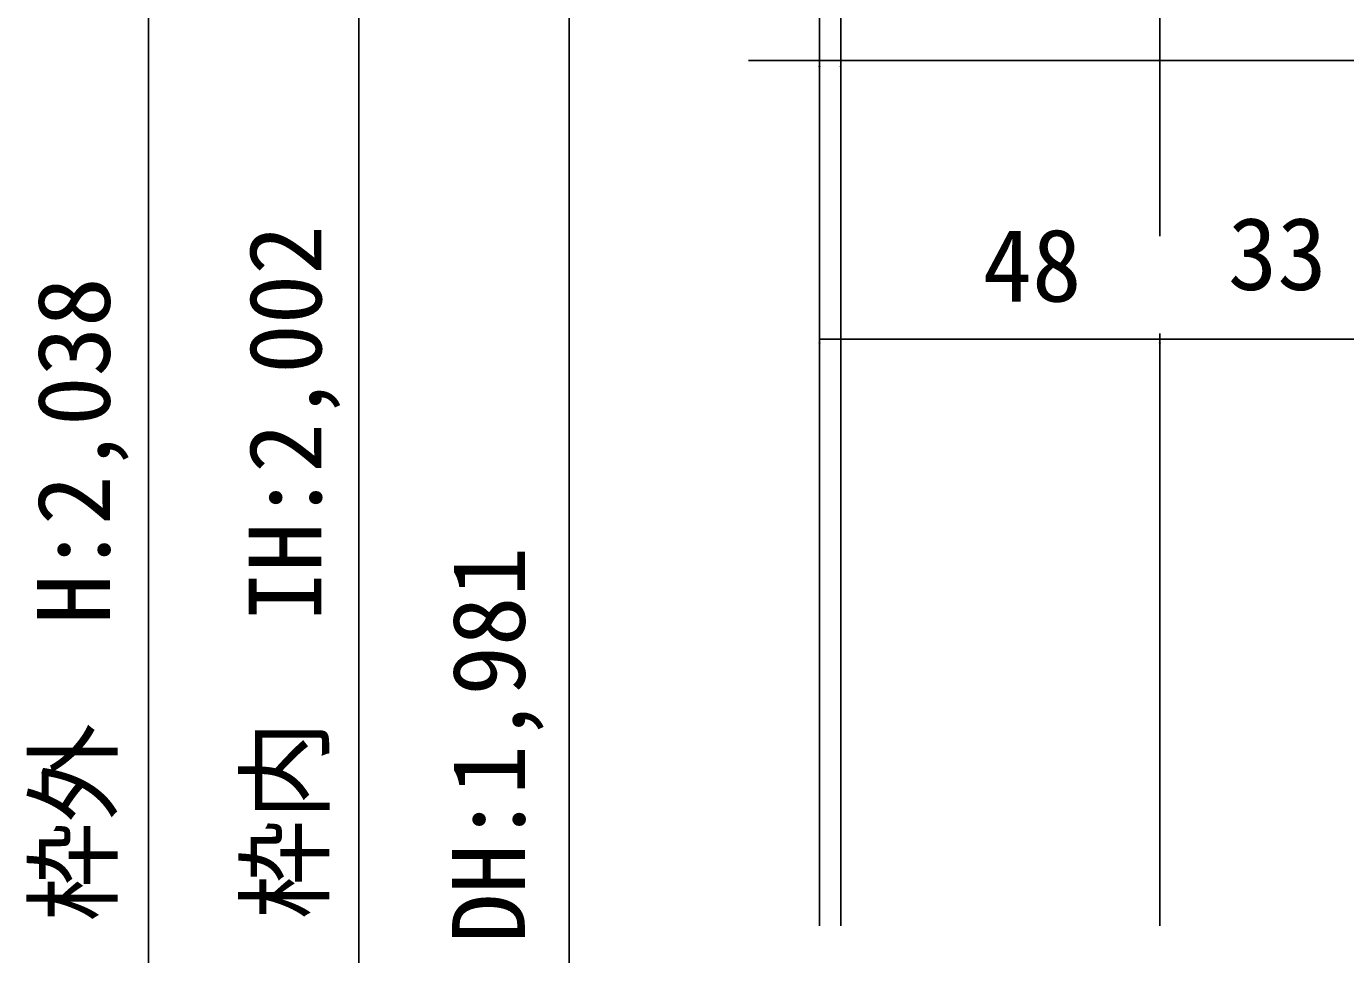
# Model space of a CAD drawing. Units: millimetres, scale not verified. Extents: x -800 to 800, y -554 to 554.
# Drawn here: x -591.5 to -405.4, y 162.5 to 293.3 of the extents above; entities that cross this region are included whole.
import ezdxf
from ezdxf.enums import TextEntityAlignment as Align

# ---------------------------------------------------------------- set-up
doc = ezdxf.new("R2010")
doc.units = ezdxf.units.MM
doc.header["$LTSCALE"] = 4
doc.layers.add('2-0', color=7, linetype='Continuous', lineweight=25)
doc.styles.add('ＭＳ ゴシック', font='')
doc.styles.get('ＭＳ ゴシック').set_extended_font_data('MS Gothic')

msp = doc.modelspace()

# ---------------------------------------------------------------- linework, layer by layer
at = {"layer": '2-0'}
for p, q in [((-574.225, 424.853), (-574.225, 166.551)), ((-544.574, 424.853), (-544.574, 166.551)), ((-479.624, 166.551), (-479.624, 424.853)), ((-476.623, 166.551), (-476.623, 424.853)), ((-514.925, 388.853), (-514.925, 166.55)), ((-431.624, 263.739), (-431.624, 380.554)), ((-489.624, 288.508), (-297.625, 288.508)), ((-479.585, 287.64), (-479.585, 287.636)), ((-476.584, 287.64), (-476.584, 287.636)), ((-431.624, 166.551), (-431.624, 250)), ((-479.624, 249.205), (-307.626, 249.205)), ((-479.585, 248.686), (-479.585, 248.682)), ((-431.584, 248.686), (-431.584, 248.682)), ((-574.225, 166.55), (-574.225, 21.197)), ((-544.574, 166.55), (-544.574, 21.197)), ((-514.925, 166.55), (-514.925, 21.197))]:
    msp.add_line(p, q, dxfattribs=at)
for centre, radius, start, end in [((-479.628, 287.636), 0.0353, 164.31621, 170.33391), ((-479.627, 287.636), 0.0357, 176.86368, 183.13632), ((-479.623, 287.636), 0.0398, 182.98696, 188.83598), ((-479.626, 287.635), 0.0374, 158.61296, 164.3175), ((-479.629, 287.636), 0.0334, 170.33578, 176.68119), ((-479.622, 287.636), 0.0405, 188.83906, 194.52147), ((-479.622, 287.637), 0.0414, 194.52248, 200.03351), ((-479.624, 287.635), 0.0395, 153.18895, 158.61644), ((-479.621, 287.637), 0.0424, 200.03276, 205.384), ((-479.622, 287.634), 0.0415, 147.99327, 153.19382), ((-479.62, 287.637), 0.0432, 205.38184, 210.59811), ((-479.621, 287.633), 0.043, 142.96696, 147.99894), ((-479.619, 287.638), 0.0439, 210.59491, 215.71121), ((-479.62, 287.632), 0.0441, 138.04687, 142.97305), ((-479.619, 287.638), 0.0441, 215.70726, 220.76605), ((-479.619, 287.632), 0.0445, 133.16788, 138.05314), ((-479.619, 287.638), 0.044, 220.7616, 225.81061), ((-479.62, 287.632), 0.0443, 128.26434, 133.17417), ((-479.62, 287.637), 0.0433, 225.80588, 230.89625), ((-479.62, 287.633), 0.0434, 123.27096, 128.2705), ((-479.62, 287.636), 0.0422, 230.89146, 236.07603), ((-479.621, 287.634), 0.0419, 118.12406, 123.27677), ((-479.621, 287.635), 0.0407, 236.07148, 241.40286), ((-479.622, 287.636), 0.04, 112.76352, 118.12918), ((-479.622, 287.634), 0.039, 241.39893, 246.92682), ((-479.623, 287.638), 0.0379, 107.13619, 112.76742), ((-479.623, 287.632), 0.0371, 246.92406, 252.69157), ((-479.623, 287.64), 0.0358, 101.20105, 107.13811), ((-479.623, 287.63), 0.0352, 252.69067, 258.72916), ((-479.624, 287.642), 0.0339, 94.93645, 101.20006), ((-479.624, 287.628), 0.0336, 258.73093, 265.05365), ((-479.624, 287.641), 0.0349, 88.40867, 94.74902), ((-479.624, 287.63), 0.0348, 265.24041, 271.59562), ((-479.624, 287.634), 0.0417, 82.80007, 88.59449), ((-479.624, 287.636), 0.0414, 271.40309, 277.22977), ((-479.623, 287.636), 0.0398, 76.9289, 82.79287), ((-479.623, 287.634), 0.0393, 277.23702, 283.1775), ((-479.623, 287.637), 0.0386, 71.04126, 76.92195), ((-479.623, 287.633), 0.0379, 283.18506, 289.18413), ((-479.623, 287.637), 0.0379, 65.1842, 71.03512), ((-479.623, 287.632), 0.037, 289.1914, 295.19569), ((-479.623, 287.638), 0.0377, 59.39458, 65.17927), ((-479.623, 287.632), 0.0367, 295.20217, 301.16449), ((-479.623, 287.638), 0.0378, 53.69692, 59.39107), ((-479.623, 287.632), 0.0369, 301.1698, 307.0524), ((-479.623, 287.637), 0.0381, 48.10283, 53.69484), ((-479.623, 287.632), 0.0374, 307.05638, 312.83266), ((-479.624, 287.633), 0.0381, 312.83533, 318.49009), ((-479.623, 287.637), 0.0386, 42.61192, 48.10205), ((-479.624, 287.637), 0.0391, 37.21349, 42.61221), ((-479.624, 287.633), 0.0391, 318.49159, 324.01995), ((-479.624, 287.636), 0.0395, 31.88886, 37.21461), ((-479.625, 287.634), 0.0402, 324.02052, 329.42611), ((-479.624, 287.636), 0.0398, 26.61361, 31.89052), ((-479.626, 287.635), 0.0414, 329.426, 334.71875), ((-479.625, 287.636), 0.04, 21.35991, 26.61555), ((-479.625, 287.636), 0.04, 16.09871, 21.36188), ((-479.627, 287.635), 0.0426, 334.71822, 339.91209), ((-479.63, 287.636), 0.045, 345.02163, 350.06586), ((-479.628, 287.636), 0.0439, 339.91137, 345.02235), ((-479.624, 287.636), 0.0398, 10.80178, 16.10046), ((-479.624, 287.636), 0.0394, 5.44384, 10.80304), ((-479.632, 287.636), 0.0474, 355.05737, 0.01013), ((-479.631, 287.636), 0.0462, 350.0653, 355.05764), ((-476.629, 287.636), 0.0357, 176.85793, 183.14207), ((-476.63, 287.636), 0.0348, 164.17417, 170.28333), ((-476.631, 287.636), 0.0332, 170.2859, 176.67896), ((-476.625, 287.636), 0.0395, 182.98879, 188.88167), ((-476.625, 287.636), 0.0399, 188.88516, 194.65376), ((-476.628, 287.635), 0.0366, 158.34157, 164.17447), ((-476.624, 287.637), 0.0406, 194.65553, 200.29048), ((-476.626, 287.635), 0.0385, 152.75983, 158.34394), ((-476.623, 287.637), 0.0413, 200.29073, 205.79661), ((-476.625, 287.634), 0.0403, 147.38749, 152.76352), ((-476.623, 287.637), 0.042, 205.79564, 211.18857), ((-476.623, 287.633), 0.0419, 142.17553, 147.39193), ((-476.622, 287.637), 0.0426, 211.1867, 216.49157), ((-476.622, 287.638), 0.0431, 216.48912, 221.73692), ((-476.622, 287.632), 0.0431, 137.07134, 142.18028), ((-476.622, 287.632), 0.0438, 132.02165, 137.07611), ((-476.622, 287.638), 0.0432, 221.73416, 226.9595), ((-476.622, 287.632), 0.0441, 126.97448, 132.0262), ((-476.622, 287.638), 0.0431, 226.95671, 232.19556), ((-476.622, 287.632), 0.044, 121.88088, 126.97858), ((-476.622, 287.637), 0.0428, 232.19301, 237.48052), ((-476.622, 287.632), 0.0434, 116.69663, 121.88429), ((-476.622, 287.637), 0.0422, 237.47848, 242.84678), ((-476.623, 287.636), 0.0415, 242.84555, 248.3213), ((-476.622, 287.633), 0.0426, 111.38436, 116.69908), ((-476.623, 287.634), 0.0417, 105.91607, 111.3855), ((-476.623, 287.636), 0.0407, 248.32121, 253.92297), ((-476.623, 287.635), 0.0407, 100.27621, 105.91553), ((-476.623, 287.635), 0.0401, 253.92433, 259.65981), ((-476.623, 287.635), 0.04, 94.46486, 100.27367), ((-476.623, 287.634), 0.0396, 259.66287, 265.52638), ((-476.623, 287.637), 0.0385, 88.48728, 94.5181), ((-476.623, 287.633), 0.0385, 265.47203, 271.5166), ((-476.623, 287.64), 0.0358, 82.21934, 88.42088), ((-476.623, 287.63), 0.0356, 271.5767, 277.81286), ((-476.623, 287.639), 0.0364, 76.19061, 82.21372), ((-476.623, 287.631), 0.036, 277.81889, 283.92151), ((-476.623, 287.638), 0.0374, 70.3655, 76.1876), ((-476.623, 287.632), 0.0367, 283.92535, 289.8669), ((-476.624, 287.637), 0.0386, 64.74529, 70.3648), ((-476.624, 287.632), 0.0376, 289.86872, 295.63969), ((-476.624, 287.636), 0.0398, 59.3136, 64.74646), ((-476.624, 287.633), 0.0387, 295.63981, 301.24634), ((-476.625, 287.635), 0.0409, 54.04063, 59.31618), ((-476.625, 287.634), 0.0399, 301.24517, 306.70565), ((-476.625, 287.635), 0.0409, 306.7036, 312.04514), ((-476.625, 287.634), 0.0418, 48.88699, 54.04417), ((-476.626, 287.634), 0.0424, 43.80703, 48.89116), ((-476.626, 287.636), 0.0417, 312.04257, 317.29777), ((-476.626, 287.634), 0.0425, 38.75124, 43.81155), ((-476.626, 287.636), 0.0424, 317.29499, 322.49913), ((-476.626, 287.634), 0.0422, 33.66826, 38.75586), ((-476.627, 287.636), 0.0427, 322.49641, 327.68504), ((-476.625, 287.634), 0.0414, 28.50667, 33.67276), ((-476.627, 287.637), 0.0428, 327.68264, 332.88951), ((-476.624, 287.635), 0.0403, 23.21692, 28.51076), ((-476.627, 287.637), 0.0427, 332.88765, 338.1427), ((-476.623, 287.635), 0.0389, 17.75386, 23.22023), ((-476.626, 287.636), 0.0425, 338.14163, 343.46897), ((-476.626, 287.636), 0.0422, 343.46893, 348.88485), ((-476.621, 287.636), 0.0374, 12.08013, 17.75592), ((-476.62, 287.636), 0.0359, 6.17058, 12.08035), ((-476.626, 287.636), 0.042, 348.88605, 354.39705), ((-476.626, 287.636), 0.0419, 354.39963, 0.00074), ((-479.628, 248.682), 0.0353, 164.31621, 170.33391), ((-479.626, 248.682), 0.0374, 176.92696, 183.07304), ((-479.621, 248.682), 0.042, 188.53988, 194.17763), ((-479.626, 248.682), 0.0374, 158.61296, 164.3175), ((-479.629, 248.682), 0.0334, 170.33578, 176.68119), ((-479.62, 248.682), 0.0425, 182.84531, 188.53525), ((-479.621, 248.682), 0.0418, 194.18092, 199.74267), ((-479.624, 248.681), 0.0395, 153.18895, 158.61644), ((-479.621, 248.682), 0.0418, 199.74454, 205.21903), ((-479.622, 248.68), 0.0415, 147.99327, 153.19382), ((-479.621, 248.682), 0.042, 205.21957, 210.60778), ((-479.621, 248.679), 0.043, 142.96696, 147.99894), ((-479.621, 248.682), 0.0421, 210.60714, 215.92106), ((-479.62, 248.678), 0.0441, 138.04687, 142.97305), ((-479.621, 248.682), 0.0421, 215.91946, 221.18033), ((-479.621, 248.682), 0.042, 221.17801, 226.41438), ((-479.619, 248.678), 0.0445, 133.16788, 138.05314), ((-479.62, 248.678), 0.0443, 128.26434, 133.17417), ((-479.621, 248.682), 0.0416, 226.41158, 231.65732), ((-479.62, 248.679), 0.0434, 123.27096, 128.2705), ((-479.622, 248.682), 0.0409, 231.65429, 236.94657), ((-479.621, 248.68), 0.0419, 118.12406, 123.27677), ((-479.622, 248.681), 0.04, 236.94358, 242.3208), ((-479.622, 248.682), 0.04, 112.76352, 118.12918), ((-479.623, 248.68), 0.0389, 242.31817, 247.81749), ((-479.623, 248.684), 0.0379, 107.13619, 112.76742), ((-479.623, 248.679), 0.0376, 247.81561, 253.47011), ((-479.623, 248.686), 0.0358, 101.20105, 107.13811), ((-479.623, 248.677), 0.0363, 253.46944, 259.30459), ((-479.624, 248.688), 0.0339, 94.93645, 101.20006), ((-479.624, 248.676), 0.0352, 259.30563, 265.33517), ((-479.624, 248.687), 0.0349, 88.40867, 94.74902), ((-479.624, 248.678), 0.0369, 265.50816, 271.50705), ((-479.624, 248.68), 0.0417, 82.80007, 88.59449), ((-479.624, 248.685), 0.0437, 271.3167, 276.83993), ((-479.623, 248.682), 0.0398, 76.9289, 82.79287), ((-479.623, 248.682), 0.0409, 276.84498, 282.54058), ((-479.623, 248.68), 0.0388, 282.54653, 288.37448), ((-479.623, 248.683), 0.0386, 71.04126, 76.92195), ((-479.623, 248.684), 0.0379, 65.1842, 71.03512), ((-479.622, 248.679), 0.0374, 288.38102, 294.29682), ((-479.623, 248.684), 0.0377, 59.39458, 65.17927), ((-479.622, 248.678), 0.0365, 294.30354, 300.2611), ((-479.623, 248.684), 0.0378, 53.69692, 59.39107), ((-479.622, 248.677), 0.0361, 300.2676, 306.22226), ((-479.622, 248.677), 0.0361, 306.2282, 312.13952), ((-479.623, 248.683), 0.0381, 48.10283, 53.69484), ((-479.623, 248.683), 0.0386, 42.61192, 48.10205), ((-479.622, 248.678), 0.0366, 312.14464, 317.97846), ((-479.624, 248.683), 0.0391, 37.21349, 42.61221), ((-479.623, 248.678), 0.0374, 317.98264, 323.71218), ((-479.624, 248.683), 0.0395, 31.88886, 37.21461), ((-479.624, 248.679), 0.0386, 323.71541, 329.32146), ((-479.625, 248.68), 0.0401, 329.32382, 334.79416), ((-479.624, 248.682), 0.0398, 26.61361, 31.89052), ((-479.625, 248.682), 0.04, 21.35991, 26.61555), ((-479.627, 248.681), 0.0418, 334.79579, 340.12406), ((-479.625, 248.682), 0.04, 16.09871, 21.36188), ((-479.629, 248.681), 0.0438, 340.12512, 345.3095), ((-479.624, 248.682), 0.0398, 10.80178, 16.10046), ((-479.631, 248.682), 0.0461, 345.31014, 350.35196), ((-479.624, 248.682), 0.0394, 5.44384, 10.80304), ((-479.636, 248.682), 0.0514, 355.255, 0.02234), ((-479.633, 248.682), 0.0486, 350.35231, 355.25483), ((-431.629, 248.682), 0.0353, 164.31621, 170.33391), ((-431.631, 248.682), 0.0334, 170.33578, 176.68119), ((-431.627, 248.682), 0.0374, 176.92696, 183.07304), ((-431.622, 248.682), 0.0425, 182.84531, 188.53525), ((-431.622, 248.682), 0.042, 188.53988, 194.17763), ((-431.623, 248.682), 0.0418, 194.18092, 199.74267), ((-431.627, 248.682), 0.0374, 158.61296, 164.3175), ((-431.625, 248.681), 0.0395, 153.18895, 158.61644), ((-431.622, 248.682), 0.0418, 199.74454, 205.21903), ((-431.623, 248.68), 0.0415, 147.99327, 153.19382), ((-431.622, 248.682), 0.042, 205.21957, 210.60778), ((-431.622, 248.679), 0.043, 142.96696, 147.99894), ((-431.622, 248.682), 0.0421, 210.60714, 215.92106), ((-431.621, 248.678), 0.0441, 138.04687, 142.97305), ((-431.622, 248.682), 0.0421, 215.91946, 221.18033), ((-431.621, 248.678), 0.0445, 133.16788, 138.05314), ((-431.622, 248.682), 0.042, 221.17801, 226.41438), ((-431.623, 248.682), 0.0416, 226.41158, 231.65732), ((-431.621, 248.678), 0.0443, 128.26434, 133.17417), ((-431.622, 248.679), 0.0434, 123.27096, 128.2705), ((-431.623, 248.682), 0.0409, 231.65429, 236.94657), ((-431.622, 248.68), 0.0419, 118.12406, 123.27677), ((-431.623, 248.681), 0.04, 236.94358, 242.3208), ((-431.623, 248.682), 0.04, 112.76352, 118.12918), ((-431.624, 248.68), 0.0389, 242.31817, 247.81749), ((-431.624, 248.684), 0.0379, 107.13619, 112.76742), ((-431.624, 248.679), 0.0376, 247.81561, 253.47011), ((-431.625, 248.686), 0.0358, 101.20105, 107.13811), ((-431.625, 248.677), 0.0363, 253.46944, 259.30459), ((-431.625, 248.688), 0.0339, 94.93645, 101.20006), ((-431.625, 248.676), 0.0352, 259.30563, 265.33517), ((-431.625, 248.687), 0.0349, 88.41011, 94.7463), ((-431.625, 248.678), 0.0369, 265.51073, 271.5057), ((-431.625, 248.679), 0.0427, 82.88488, 88.58275), ((-431.625, 248.686), 0.0448, 271.32804, 276.7593), ((-431.625, 248.68), 0.0421, 77.22644, 82.87995), ((-431.625, 248.684), 0.0433, 276.76266, 282.25456), ((-431.625, 248.68), 0.0418, 71.6405, 77.2228), ((-431.625, 248.683), 0.0421, 282.25769, 287.79155), ((-431.625, 248.68), 0.0418, 66.1416, 71.63828), ((-431.624, 248.682), 0.0412, 287.79434, 293.35496), ((-431.625, 248.68), 0.0419, 60.73169, 66.14074), ((-431.624, 248.682), 0.0405, 293.35739, 298.93342), ((-431.624, 248.681), 0.0401, 298.93551, 304.51931), ((-431.625, 248.68), 0.0421, 55.40122, 60.73205), ((-431.625, 248.68), 0.0422, 50.13089, 55.4026), ((-431.624, 248.681), 0.0398, 304.52112, 310.10819), ((-431.625, 248.68), 0.0421, 44.89356, 50.13305), ((-431.624, 248.681), 0.0397, 310.10983, 315.69793), ((-431.624, 248.681), 0.0397, 315.69952, 321.2875), ((-431.625, 248.68), 0.0417, 39.65626, 44.89626), ((-431.624, 248.681), 0.0399, 321.28916, 326.8757), ((-431.624, 248.68), 0.0411, 34.3822, 39.65925), ((-431.624, 248.681), 0.0403, 29.03282, 34.38523), ((-431.624, 248.681), 0.0402, 326.87757, 332.45996), ((-431.623, 248.681), 0.0392, 23.5701, 29.03557), ((-431.625, 248.682), 0.0407, 332.46213, 338.03516), ((-431.622, 248.682), 0.0379, 17.95925, 23.5722), ((-431.625, 248.682), 0.0414, 338.03768, 343.59283), ((-431.62, 248.682), 0.0367, 12.1721, 17.96027), ((-431.626, 248.682), 0.0423, 343.59571, 349.12065), ((-431.619, 248.682), 0.0354, 6.19108, 12.17154), ((-431.629, 248.682), 0.0453, 354.60586, 0.01869), ((-431.627, 248.682), 0.0436, 349.12384, 354.60246)]:
    msp.add_arc(centre, radius, start, end, dxfattribs=at)

# ---------------------------------------------------------------- texts
at = {"layer": '2-0', "style": 'ＭＳ ゴシック'}
for s, p in [('33', (-422.036, 253.07)), ('48', (-456.621, 251.435))]:
    msp.add_text(s, height=10.26, dxfattribs=at).set_placement(p, align=Align.BOTTOM_LEFT)
for s, p in [('枠内\u3000IH:2,002', (-546.763, 167.457)), ('枠外  H:2,038', (-576.603, 167.117)), ('DH:1,981', (-518.084, 164.083))]:
    msp.add_text(s, height=10.26, rotation=90, dxfattribs=at).set_placement(p, align=Align.BOTTOM_LEFT)

doc.saveas('drawing.dxf')
